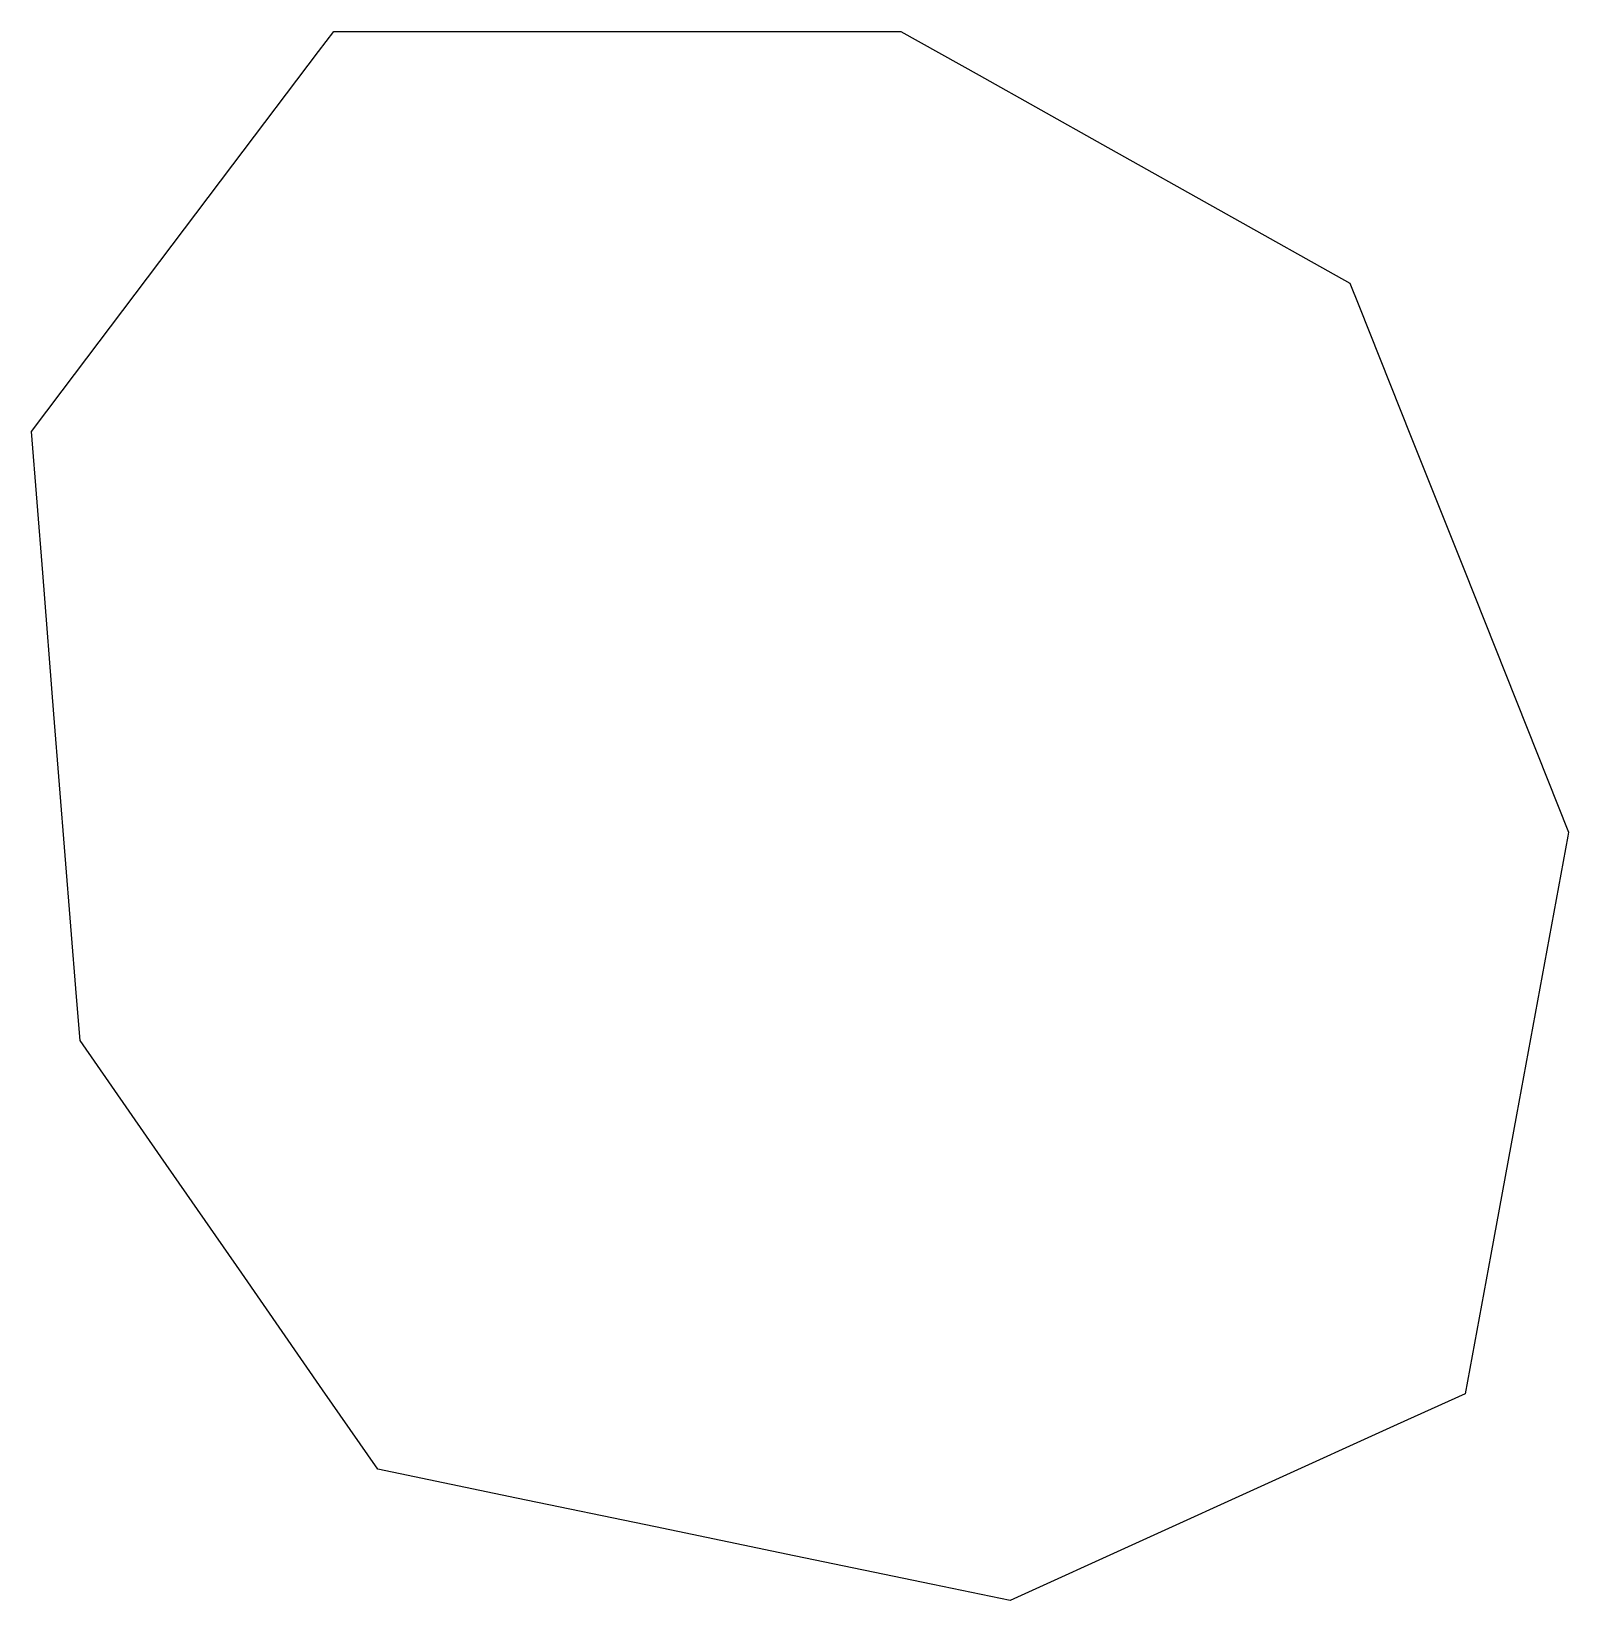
# Model space of a CAD drawing. Header units: millimetres. Extents: x 0 to 2762, y 6 to 2482.
# Drawn here: x 1503.54 to 1514.38, y 587.74 to 598.81 of the extents above; entities that cross this region are included whole.
import ezdxf

# ---------------------------------------------------------------- set-up
doc = ezdxf.new("R2010")
doc.units = ezdxf.units.MM
doc.layers.add('ALL_HOLES', color=1, linetype='Continuous')
doc.layers.add('OUTLINE_ISLAND_01_HOLE_15', color=1, linetype='Continuous')

msp = doc.modelspace()

# ---------------------------------------------------------------- linework, layer by layer
at = {"layer": 'ALL_HOLES'}
msp.add_lwpolyline([(1505.6689, 598.8074), (1506.6689, 598.8074), (1507.6689, 598.8074), (1508.6689, 598.8074), (1509.6689, 598.8074), (1510.2209, 598.4979), (1511.0931, 598.0089), (1511.9654, 597.5198), (1512.8376, 597.0308), (1512.8998, 596.8747), (1513.2698, 595.9457), (1513.6399, 595.0167), (1514.0099, 594.0877), (1514.3799, 593.1587), (1514.3747, 593.1301), (1514.1934, 592.1466), (1514.0121, 591.1632), (1513.8308, 590.1798), (1513.6495, 589.1963), (1513.1715, 588.979), (1512.2611, 588.5651), (1511.3508, 588.1513), (1510.4405, 587.7374), (1509.8962, 587.8505), (1508.9172, 588.0541), (1507.9381, 588.2576), (1506.959, 588.4611), (1505.98, 588.6647), (1505.5907, 589.2251), (1505.0203, 590.0465), (1504.4499, 590.8678), (1503.8795, 591.6892), (1503.8549, 591.9973), (1503.7753, 592.9941), (1503.6957, 593.991), (1503.6161, 594.9878), (1503.5365, 595.9846), (1503.7527, 596.2708), (1504.3555, 597.0688), (1504.9583, 597.8667), (1505.561, 598.6646)], close=True, dxfattribs=at)
at = {"layer": 'OUTLINE_ISLAND_01_HOLE_15'}
msp.add_lwpolyline([(1505.6689, 598.8074), (1506.6689, 598.8074), (1507.6689, 598.8074), (1508.6689, 598.8074), (1509.6689, 598.8074), (1510.2209, 598.4979), (1511.0931, 598.0089), (1511.9654, 597.5198), (1512.8376, 597.0308), (1512.8998, 596.8747), (1513.2698, 595.9457), (1513.6399, 595.0167), (1514.0099, 594.0877), (1514.3799, 593.1587), (1514.3747, 593.1301), (1514.1934, 592.1466), (1514.0121, 591.1632), (1513.8308, 590.1798), (1513.6495, 589.1963), (1513.1715, 588.979), (1512.2611, 588.5651), (1511.3508, 588.1513), (1510.4405, 587.7374), (1509.8962, 587.8505), (1508.9172, 588.0541), (1507.9381, 588.2576), (1506.959, 588.4611), (1505.98, 588.6647), (1505.5907, 589.2251), (1505.0203, 590.0465), (1504.4499, 590.8678), (1503.8795, 591.6892), (1503.8549, 591.9973), (1503.7753, 592.9941), (1503.6957, 593.991), (1503.6161, 594.9878), (1503.5365, 595.9846), (1503.7527, 596.2708), (1504.3555, 597.0688), (1504.9583, 597.8667), (1505.561, 598.6646)], close=True, dxfattribs=at)

doc.saveas('drawing.dxf')
